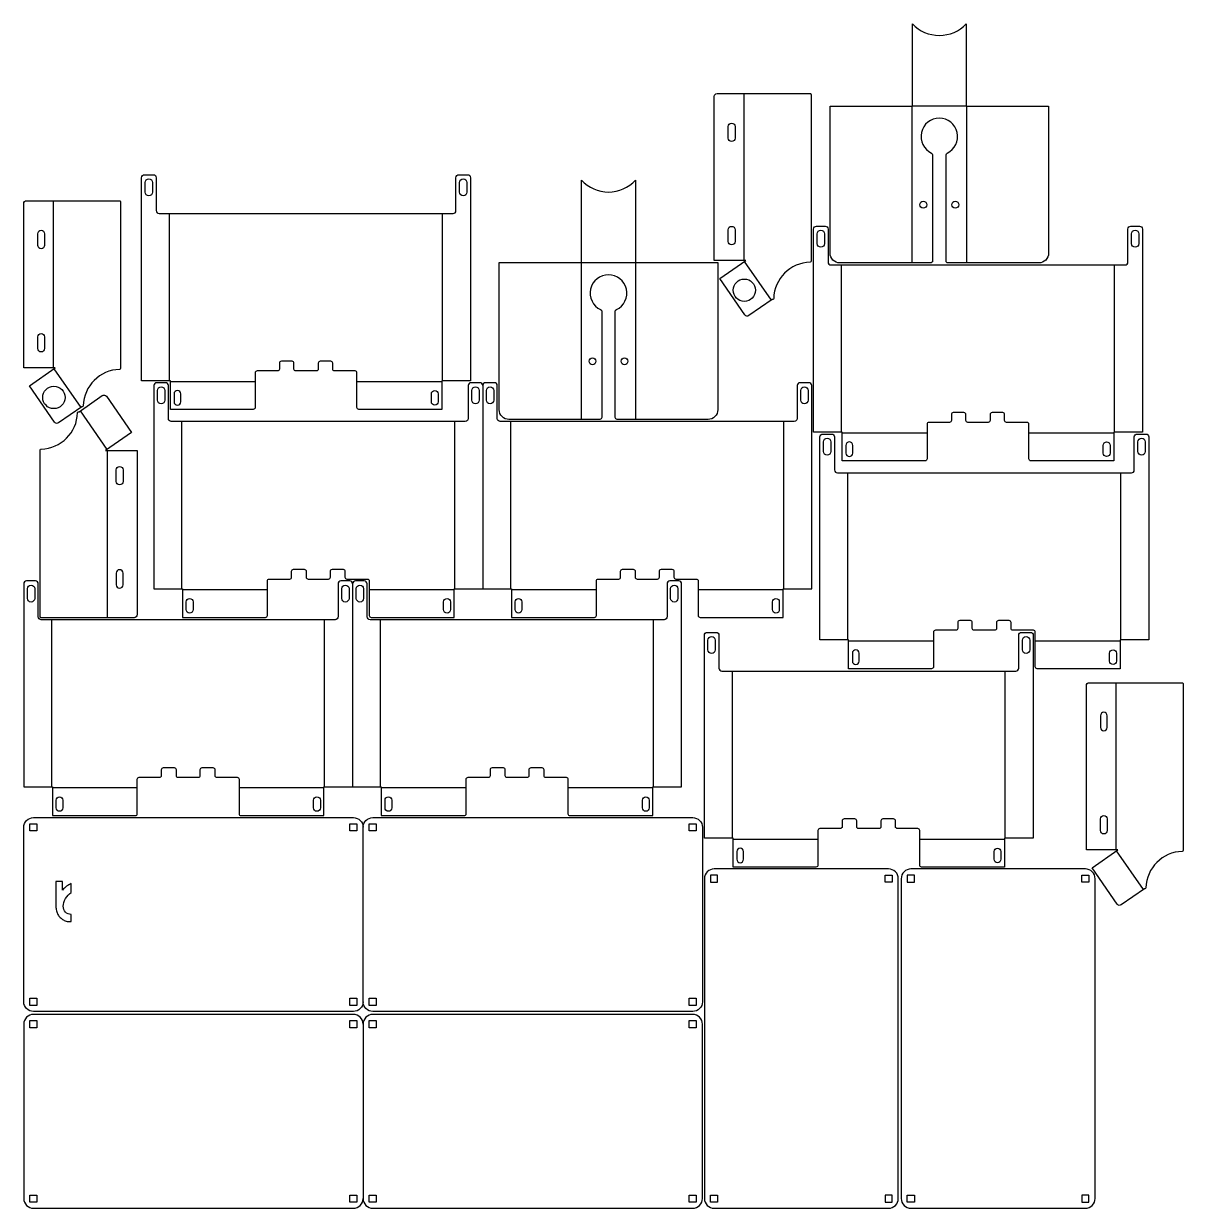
# Model space of a CAD drawing. Extents: x 1066 to 2262, y 2118 to 3340.
import ezdxf

# ---------------------------------------------------------------- set-up
doc = ezdxf.new("R2010")
doc.units = 0

# ---------------------------------------------------------------- blocks, each defined once
blk = doc.blocks.new('Part1727590067', base_point=(-119.9, -57.2))
at = {"layer": '1'}
for points in [[(-20, 171.5), (-20, -0.5, -0.406817), (-21, -1.5, 0.399459), (-58.5, -39, -0.406817), (-59.5, -40), (-60, -40), (-84, -56.6, -0.414214), (-88.2, -55.9), (-114.1, -18.4), (-87.4, 0.1), (-119.9, 0.1), (-119.9, 169.5, -0.414214), (-116.9, 172.5), (-21, 172.5, -0.414214)], [(-98.4, 138.5, 1), (-105.4, 138.5), (-105.4, 126.5, 1), (-98.4, 126.5)], [(-98.4, 32), (-98.4, 20, -1), (-105.4, 20), (-105.4, 32, -1)]]:
    blk.add_lwpolyline(points, format="xyb", close=True, dxfattribs=at)
at = {"layer": '2'}
for p, q in [((-89.1, 0.1), (-89.1, 172.5)), ((-61.1, -40.8), (-88.8, -0.9))]:
    blk.add_line(p, q, dxfattribs=at)
blk = doc.blocks.new('Part1985245242', base_point=(-169.6, -115.9))
at = {"layer": '1'}
for points in [[(169.6, 123.2), (169.6, -86.2), (140, -86.2), (140, -115.9), (54.5, -115.9, -0.414214), (52.5, -113.9), (52.5, -78.2, 0.414214), (50.5, -76.2), (29.5, -76.2, -0.414214), (27.5, -74.2), (27.5, -68.2, 0.414214), (25.5, -66.2), (14.5, -66.2, 0.414214), (12.5, -68.2), (12.5, -74.2, -0.414214), (10.5, -76.2), (-10.5, -76.2, -0.414214), (-12.5, -74.2), (-12.5, -68.2, 0.414214), (-14.5, -66.2), (-25.5, -66.2, 0.414214), (-27.5, -68.2), (-27.5, -74.2, -0.414214), (-29.5, -76.2), (-50.5, -76.2, 0.414214), (-52.5, -78.2), (-52.5, -113.9, -0.414214), (-54.5, -115.9), (-140, -115.9), (-140, -86.2), (-169.6, -86.2), (-169.6, 123.2, -0.414214), (-166.6, 126.2), (-157.6, 126.2, -0.414214), (-154.6, 123.2), (-154.6, 89.2, 0.414214), (-151.6, 86.2), (151.6, 86.2, 0.414214), (154.6, 89.2), (154.6, 123.2, -0.414214), (157.6, 126.2), (166.6, 126.2, -0.414214)], [(-158.4, 118.2), (-158.4, 108.2, -1), (-165.9, 108.2), (-165.9, 118.2, -1)], [(165.9, 118.2), (165.9, 108.2, -1), (158.4, 108.2), (158.4, 118.2, -1)], [(-129.2, -99.9, 1), (-136.2, -99.9), (-136.2, -107.9, 1), (-129.2, -107.9)], [(136.2, -99.9), (136.2, -107.9, -1), (129.2, -107.9), (129.2, -99.9, -1)]]:
    blk.add_lwpolyline(points, format="xyb", close=True, dxfattribs=at)
at = {"layer": '2'}
for p, q in [((-140.7, -86.2), (-140.7, 86.2)), ((140.7, -86.2), (140.7, 86.2)), ((-140, -87), (-52.5, -87)), ((52.5, -87), (140, -87))]:
    blk.add_line(p, q, dxfattribs=at)
blk = doc.blocks.new('CommonPart891102793', base_point=(2, 407))
at = {"layer": '1'}
blk.add_lwpolyline([(341.2, 646.1, 0.414214), (338.2, 649.1), (329.2, 649.1, 0.414214), (326.2, 646.1), (326.2, 612.1, -0.414214), (323.2, 609.1), (20, 609.1, -0.414214), (17, 612.1), (17, 646.1, 0.414214), (14, 649.1), (5, 649.1, 0.414214), (2, 646.1), (2, 436.6), (31.6, 436.6), (31.6, 407), (117.1, 407, 0.414214), (119.1, 409), (119.1, 444.6, -0.414214), (121.1, 446.6), (142.1, 446.6, 0.414214), (144.1, 448.6), (144.1, 454.6, -0.414214), (146.1, 456.6), (157.1, 456.6, -0.414214), (159.1, 454.6), (159.1, 448.6, 0.414214), (161.1, 446.6), (182.1, 446.6, 0.414214), (184.1, 448.6), (184.1, 454.6, -0.414214), (186.1, 456.6), (197.1, 456.6, -0.414214), (199.1, 454.6), (199.1, 448.6, 0.414214), (201.1, 446.6), (222.1, 446.6, -0.414214), (224.1, 444.6), (224.1, 409, 0.414214), (226.1, 407), (311.6, 407), (311.6, 436.6), (341.2, 436.6)], format="xyb", dxfattribs=at)
for points in [[(341.2, 646.1), (341.2, 436.6), (370.8, 436.6), (370.8, 407), (456.3, 407, 0.414214), (458.3, 409), (458.3, 444.6, -0.414214), (460.3, 446.6), (481.3, 446.6, 0.414214), (483.3, 448.6), (483.3, 454.6, -0.414214), (485.3, 456.6), (496.3, 456.6, -0.414214), (498.3, 454.6), (498.3, 448.6, 0.414214), (500.3, 446.6), (521.3, 446.6, 0.414214), (523.3, 448.6), (523.3, 454.6, -0.414214), (525.3, 456.6), (536.3, 456.6, -0.414214), (538.3, 454.6), (538.3, 448.6, 0.414214), (540.3, 446.6), (561.3, 446.6, -0.414214), (563.3, 444.6), (563.3, 409, 0.414214), (565.3, 407), (650.8, 407), (650.8, 436.6), (680.5, 436.6), (680.5, 646.1, 0.414214), (677.5, 649.1), (668.5, 649.1, 0.414214), (665.5, 646.1), (665.5, 612.1, -0.414214), (662.5, 609.1), (359.2, 609.1, -0.414214), (356.2, 612.1), (356.2, 646.1, 0.414214), (353.2, 649.1), (344.2, 649.1, 0.414214)], [(13.3, 641.1), (13.3, 631.1, -1), (5.8, 631.1), (5.8, 641.1, -1)], [(337.5, 641.1), (337.5, 631.1, -1), (330, 631.1), (330, 641.1, -1)], [(352.5, 641.1), (352.5, 631.1, -1), (345, 631.1), (345, 641.1, -1)], [(676.7, 641.1), (676.7, 631.1, -1), (669.2, 631.1), (669.2, 641.1, -1)], [(42.4, 423), (42.4, 415, -1), (35.4, 415), (35.4, 423, -1)], [(307.9, 423), (307.9, 415, -1), (300.9, 415), (300.9, 423, -1)], [(381.6, 423), (381.6, 415, -1), (374.6, 415), (374.6, 423, -1)], [(647.1, 423), (647.1, 415, -1), (640.1, 415), (640.1, 423, -1)]]:
    blk.add_lwpolyline(points, format="xyb", close=True, dxfattribs=at)
at = {"layer": '2'}
for p, q in [((30.9, 436.6), (30.9, 609.1)), ((312.3, 436.6), (312.3, 609.1)), ((370.1, 436.6), (370.1, 609.1)), ((651.5, 436.6), (651.5, 609.1)), ((31.6, 435.9), (119.1, 435.9)), ((224.1, 435.9), (311.6, 435.9)), ((370.8, 435.9), (458.3, 435.9)), ((563.3, 435.9), (650.8, 435.9))]:
    blk.add_line(p, q, dxfattribs=at)
blk = doc.blocks.new('Part1938913667', base_point=(-119.9, -57.2))
at = {"layer": '1'}
for points in [[(-20, 171.5), (-20, -0.5, -0.406817), (-21, -1.5, 0.399459), (-58.5, -39, -0.406817), (-59.5, -40), (-60, -40), (-84, -56.6, -0.414214), (-88.2, -55.9), (-114.1, -18.4), (-87.4, 0.1), (-119.9, 0.1), (-119.9, 169.5, -0.414214), (-116.9, 172.5), (-21, 172.5, -0.414214)], [(-98.4, 138.5, 1), (-105.4, 138.5), (-105.4, 126.5, 1), (-98.4, 126.5)], [(-98.4, 32), (-98.4, 20, -1), (-105.4, 20), (-105.4, 32, -1)]]:
    blk.add_lwpolyline(points, format="xyb", close=True, dxfattribs=at)
at = {"layer": '2'}
for p, q in [((-89.1, 0.1), (-89.1, 172.5)), ((-61.1, -40.8), (-88.8, -0.9))]:
    blk.add_line(p, q, dxfattribs=at)
blk = doc.blocks.new('CommonPart217595953', base_point=(136.2, 611.5))
at = {"layer": '1'}
blk.add_lwpolyline([(475.4, 850.6, 0.414214), (472.4, 853.6), (463.4, 853.6, 0.414214), (460.4, 850.6), (460.4, 816.6, -0.414214), (457.4, 813.6), (154.2, 813.6, -0.414214), (151.2, 816.6), (151.2, 850.6, 0.414214), (148.2, 853.6), (139.2, 853.6, 0.414214), (136.2, 850.6), (136.2, 641.1), (165.8, 641.1), (165.8, 611.5), (251.3, 611.5, 0.414214), (253.3, 613.5), (253.3, 649.1, -0.414214), (255.3, 651.1), (276.3, 651.1, 0.414214), (278.3, 653.1), (278.3, 659.1, -0.414214), (280.3, 661.1), (291.3, 661.1, -0.414214), (293.3, 659.1), (293.3, 653.1, 0.414214), (295.3, 651.1), (316.3, 651.1, 0.414214), (318.3, 653.1), (318.3, 659.1, -0.414214), (320.3, 661.1), (331.3, 661.1, -0.414214), (333.3, 659.1), (333.3, 653.1, 0.414214), (335.3, 651.1), (356.3, 651.1, -0.414214), (358.3, 649.1), (358.3, 613.5, 0.414214), (360.3, 611.5), (445.8, 611.5), (445.8, 641.1), (475.4, 641.1)], format="xyb", dxfattribs=at)
for points in [[(147.5, 845.6), (147.5, 835.6, -1), (140, 835.6), (140, 845.6, -1)], [(471.7, 845.6), (471.7, 835.6, -1), (464.2, 835.6), (464.2, 845.6, -1)], [(475.4, 850.6), (475.4, 641.1), (505.1, 641.1), (505.1, 611.5), (590.6, 611.5, 0.414214), (592.6, 613.5), (592.6, 649.1, -0.414214), (594.6, 651.1), (615.6, 651.1, 0.414214), (617.6, 653.1), (617.6, 659.1, -0.414214), (619.6, 661.1), (630.6, 661.1, -0.414214), (632.6, 659.1), (632.6, 653.1, 0.414214), (634.6, 651.1), (655.6, 651.1, 0.414214), (657.6, 653.1), (657.6, 659.1, -0.414214), (659.6, 661.1), (670.6, 661.1, -0.414214), (672.6, 659.1), (672.6, 653.1, 0.414214), (674.6, 651.1), (695.6, 651.1, -0.414214), (697.6, 649.1), (697.6, 613.5, 0.414214), (699.6, 611.5), (785.1, 611.5), (785.1, 641.1), (814.7, 641.1), (814.7, 850.6, 0.414214), (811.7, 853.6), (802.7, 853.6, 0.414214), (799.7, 850.6), (799.7, 816.6, -0.414214), (796.7, 813.6), (493.4, 813.6, -0.414214), (490.4, 816.6), (490.4, 850.6, 0.414214), (487.4, 853.6), (478.4, 853.6, 0.414214)], [(486.7, 845.6), (486.7, 835.6, -1), (479.2, 835.6), (479.2, 845.6, -1)], [(810.9, 845.6), (810.9, 835.6, -1), (803.4, 835.6), (803.4, 845.6, -1)], [(176.6, 627.5), (176.6, 619.5, -1), (169.6, 619.5), (169.6, 627.5, -1)], [(442.1, 627.5), (442.1, 619.5, -1), (435.1, 619.5), (435.1, 627.5, -1)], [(515.8, 627.5), (515.8, 619.5, -1), (508.8, 619.5), (508.8, 627.5, -1)], [(781.3, 627.5), (781.3, 619.5, -1), (774.3, 619.5), (774.3, 627.5, -1)]]:
    blk.add_lwpolyline(points, format="xyb", close=True, dxfattribs=at)
at = {"layer": '2'}
for p, q in [((165.1, 641.1), (165.1, 813.6)), ((446.5, 641.1), (446.5, 813.6)), ((504.4, 641.1), (504.4, 813.6)), ((785.8, 641.1), (785.8, 813.6)), ((165.8, 640.4), (253.3, 640.4)), ((358.3, 640.4), (445.8, 640.4)), ((505.1, 640.4), (592.6, 640.4)), ((697.6, 640.4), (785.1, 640.4))]:
    blk.add_line(p, q, dxfattribs=at)
blk = doc.blocks.new('Part861707559', base_point=(-169.6, -115.9))
at = {"layer": '1'}
for points in [[(169.6, 123.2), (169.6, -86.2), (140, -86.2), (140, -115.9), (54.5, -115.9, -0.414214), (52.5, -113.9), (52.5, -78.2, 0.414214), (50.5, -76.2), (29.5, -76.2, -0.414214), (27.5, -74.2), (27.5, -68.2, 0.414214), (25.5, -66.2), (14.5, -66.2, 0.414214), (12.5, -68.2), (12.5, -74.2, -0.414214), (10.5, -76.2), (-10.5, -76.2, -0.414214), (-12.5, -74.2), (-12.5, -68.2, 0.414214), (-14.5, -66.2), (-25.5, -66.2, 0.414214), (-27.5, -68.2), (-27.5, -74.2, -0.414214), (-29.5, -76.2), (-50.5, -76.2, 0.414214), (-52.5, -78.2), (-52.5, -113.9, -0.414214), (-54.5, -115.9), (-140, -115.9), (-140, -86.2), (-169.6, -86.2), (-169.6, 123.2, -0.414214), (-166.6, 126.2), (-157.6, 126.2, -0.414214), (-154.6, 123.2), (-154.6, 89.2, 0.414214), (-151.6, 86.2), (151.6, 86.2, 0.414214), (154.6, 89.2), (154.6, 123.2, -0.414214), (157.6, 126.2), (166.6, 126.2, -0.414214)], [(-158.4, 118.2), (-158.4, 108.2, -1), (-165.9, 108.2), (-165.9, 118.2, -1)], [(165.9, 118.2), (165.9, 108.2, -1), (158.4, 108.2), (158.4, 118.2, -1)], [(-129.2, -99.9, 1), (-136.2, -99.9), (-136.2, -107.9, 1), (-129.2, -107.9)], [(136.2, -99.9), (136.2, -107.9, -1), (129.2, -107.9), (129.2, -99.9, -1)]]:
    blk.add_lwpolyline(points, format="xyb", close=True, dxfattribs=at)
at = {"layer": '2'}
for p, q in [((-140.7, -86.2), (-140.7, 86.2)), ((140.7, -86.2), (140.7, 86.2)), ((-140, -87), (-52.5, -87)), ((52.5, -87), (140, -87))]:
    blk.add_line(p, q, dxfattribs=at)
blk = doc.blocks.new('Part1729327045', base_point=(-169.6, -115.9))
at = {"layer": '1'}
for points in [[(169.6, 123.2), (169.6, -86.2), (140, -86.2), (140, -115.9), (54.5, -115.9, -0.414214), (52.5, -113.9), (52.5, -78.2, 0.414214), (50.5, -76.2), (29.5, -76.2, -0.414214), (27.5, -74.2), (27.5, -68.2, 0.414214), (25.5, -66.2), (14.5, -66.2, 0.414214), (12.5, -68.2), (12.5, -74.2, -0.414214), (10.5, -76.2), (-10.5, -76.2, -0.414214), (-12.5, -74.2), (-12.5, -68.2, 0.414214), (-14.5, -66.2), (-25.5, -66.2, 0.414214), (-27.5, -68.2), (-27.5, -74.2, -0.414214), (-29.5, -76.2), (-50.5, -76.2, 0.414214), (-52.5, -78.2), (-52.5, -113.9, -0.414214), (-54.5, -115.9), (-140, -115.9), (-140, -86.2), (-169.6, -86.2), (-169.6, 123.2, -0.414214), (-166.6, 126.2), (-157.6, 126.2, -0.414214), (-154.6, 123.2), (-154.6, 89.2, 0.414214), (-151.6, 86.2), (151.6, 86.2, 0.414214), (154.6, 89.2), (154.6, 123.2, -0.414214), (157.6, 126.2), (166.6, 126.2, -0.414214)], [(-158.4, 118.2), (-158.4, 108.2, -1), (-165.9, 108.2), (-165.9, 118.2, -1)], [(165.9, 118.2), (165.9, 108.2, -1), (158.4, 108.2), (158.4, 118.2, -1)], [(-129.2, -99.9, 1), (-136.2, -99.9), (-136.2, -107.9, 1), (-129.2, -107.9)], [(136.2, -99.9), (136.2, -107.9, -1), (129.2, -107.9), (129.2, -99.9, -1)]]:
    blk.add_lwpolyline(points, format="xyb", close=True, dxfattribs=at)
at = {"layer": '2'}
for p, q in [((-140.7, -86.2), (-140.7, 86.2)), ((140.7, -86.2), (140.7, 86.2)), ((-140, -87), (-52.5, -87)), ((52.5, -87), (140, -87))]:
    blk.add_line(p, q, dxfattribs=at)
blk = doc.blocks.new('Part585200061', base_point=(-166.7, -112.7))
at = {"layer": '1'}
blk.add_lwpolyline([(-81.8, 112.7), (70, 112.7, -0.414214), (80, 102.7), (80, 9, -0.414214), (78, 7), (-31.5, 7, -0.28969), (-33.3, 8.1, 4.441518), (-33.3, -8.1, -0.28969), (-31.5, -7), (78, -7, -0.414214), (80, -9), (80, -102.7, -0.414214), (70, -112.7), (-81.8, -112.7), (-81.8, -27.8), (-166.7, -27.8, 0.43473), (-166.7, 27.8), (-81.8, 27.8)], format="xyb", close=True, dxfattribs=at)
for centre in [(20, 16.5), (20, -16.5)]:
    blk.add_circle(centre, 3.5, dxfattribs=at)
at = {"layer": '2'}
for p, q in [((-81.9, -27.8), (-81.9, 27.8)), ((-81.8, 27.9), (80, 27.9)), ((80, -27.9), (-81.8, -27.9))]:
    blk.add_line(p, q, dxfattribs=at)
blk = doc.blocks.new('Part863785971', base_point=(-99.9, -57.2))
at = {"layer": '1'}
for points in [[(0, 171.5), (0, -0.5, -0.406817), (-1, -1.5, 0.399459), (-38.5, -39, -0.406817), (-39.5, -40), (-40, -40), (-64, -56.6, -0.414214), (-68.2, -55.9), (-94.1, -18.4), (-67.4, 0.1), (-99.9, 0.1), (-99.9, 169.5, -0.414214), (-96.9, 172.5), (-1, 172.5, -0.414214)], [(-78.4, 138.5), (-78.4, 126.5, -1), (-85.4, 126.5), (-85.4, 138.5, -1)], [(-78.4, 32), (-78.4, 20, -1), (-85.4, 20), (-85.4, 32, -1)]]:
    blk.add_lwpolyline(points, format="xyb", close=True, dxfattribs=at)
blk.add_circle((-68.8, -30.4), 11.5, dxfattribs=at)
at = {"layer": '2'}
for p, q in [((-69.1, 0.1), (-69.1, 172.5)), ((-68.8, -0.9), (-41.1, -40.8))]:
    blk.add_line(p, q, dxfattribs=at)
blk = doc.blocks.new('Part796859480', base_point=(-166.7, -112.7))
at = {"layer": '1'}
blk.add_lwpolyline([(-81.8, 112.7), (70, 112.7, -0.414214), (80, 102.7), (80, 9, -0.414214), (78, 7), (-31.5, 7, -0.28969), (-33.3, 8.1, 4.441518), (-33.3, -8.1, -0.28969), (-31.5, -7), (78, -7, -0.414214), (80, -9), (80, -102.7, -0.414214), (70, -112.7), (-81.8, -112.7), (-81.8, -27.8), (-166.7, -27.8, 0.43473), (-166.7, 27.8), (-81.8, 27.8)], format="xyb", close=True, dxfattribs=at)
for centre in [(20, 16.5), (20, -16.5)]:
    blk.add_circle(centre, 3.5, dxfattribs=at)
at = {"layer": '2'}
for p, q in [((-81.9, -27.8), (-81.9, 27.8)), ((-81.8, 27.9), (80, 27.9)), ((80, -27.9), (-81.8, -27.9))]:
    blk.add_line(p, q, dxfattribs=at)
blk = doc.blocks.new('Part926107358', base_point=(-169.6, -115.9))
at = {"layer": '1'}
for points in [[(169.6, 123.2), (169.6, -86.2), (140, -86.2), (140, -115.9), (54.5, -115.9, -0.414214), (52.5, -113.9), (52.5, -78.2, 0.414214), (50.5, -76.2), (29.5, -76.2, -0.414214), (27.5, -74.2), (27.5, -68.2, 0.414214), (25.5, -66.2), (14.5, -66.2, 0.414214), (12.5, -68.2), (12.5, -74.2, -0.414214), (10.5, -76.2), (-10.5, -76.2, -0.414214), (-12.5, -74.2), (-12.5, -68.2, 0.414214), (-14.5, -66.2), (-25.5, -66.2, 0.414214), (-27.5, -68.2), (-27.5, -74.2, -0.414214), (-29.5, -76.2), (-50.5, -76.2, 0.414214), (-52.5, -78.2), (-52.5, -113.9, -0.414214), (-54.5, -115.9), (-140, -115.9), (-140, -86.2), (-169.6, -86.2), (-169.6, 123.2, -0.414214), (-166.6, 126.2), (-157.6, 126.2, -0.414214), (-154.6, 123.2), (-154.6, 89.2, 0.414214), (-151.6, 86.2), (151.6, 86.2, 0.414214), (154.6, 89.2), (154.6, 123.2, -0.414214), (157.6, 126.2), (166.6, 126.2, -0.414214)], [(-158.4, 118.2), (-158.4, 108.2, -1), (-165.9, 108.2), (-165.9, 118.2, -1)], [(165.9, 118.2), (165.9, 108.2, -1), (158.4, 108.2), (158.4, 118.2, -1)], [(-129.2, -99.9, 1), (-136.2, -99.9), (-136.2, -107.9, 1), (-129.2, -107.9)], [(136.2, -99.9), (136.2, -107.9, -1), (129.2, -107.9), (129.2, -99.9, -1)]]:
    blk.add_lwpolyline(points, format="xyb", close=True, dxfattribs=at)
at = {"layer": '2'}
for p, q in [((-140.7, -86.2), (-140.7, 86.2)), ((140.7, -86.2), (140.7, 86.2)), ((-140, -87), (-52.5, -87)), ((52.5, -87), (140, -87))]:
    blk.add_line(p, q, dxfattribs=at)
blk = doc.blocks.new('Part883143062', base_point=(-99.9, -57.2))
at = {"layer": '1'}
for points in [[(0, 171.5), (0, -0.5, -0.406817), (-1, -1.5, 0.399459), (-38.5, -39, -0.406817), (-39.5, -40), (-40, -40), (-64, -56.6, -0.414214), (-68.2, -55.9), (-94.1, -18.4), (-67.4, 0.1), (-99.9, 0.1), (-99.9, 169.5, -0.414214), (-96.9, 172.5), (-1, 172.5, -0.414214)], [(-78.4, 138.5), (-78.4, 126.5, -1), (-85.4, 126.5), (-85.4, 138.5, -1)], [(-78.4, 32), (-78.4, 20, -1), (-85.4, 20), (-85.4, 32, -1)]]:
    blk.add_lwpolyline(points, format="xyb", close=True, dxfattribs=at)
blk.add_circle((-68.8, -30.4), 11.5, dxfattribs=at)
at = {"layer": '2'}
for p, q in [((-69.1, 0.1), (-69.1, 172.5)), ((-68.8, -0.9), (-41.1, -40.8))]:
    blk.add_line(p, q, dxfattribs=at)

msp = doc.modelspace()

# ---------------------------------------------------------------- linework, layer by layer
at = {"layer": '1'}
for points in [[(1416.4, 2331.5, -0.414214), (1406.4, 2321.5), (1076.4, 2321.5, -0.414214), (1066.4, 2331.5), (1066.4, 2511.5, -0.414214), (1076.4, 2521.5), (1406.4, 2521.5, -0.414214), (1416.4, 2511.5)], [(1416.4, 2308.5, 0.414214), (1406.4, 2318.5), (1076.4, 2318.5, 0.414214), (1066.4, 2308.5), (1066.4, 2128.5, 0.414214), (1076.4, 2118.5), (1406.4, 2118.5, 0.414214), (1416.4, 2128.5)]]:
    msp.add_lwpolyline(points, format="xyb", dxfattribs=at)
for points in [[(1416.4, 2511.5, -0.414214), (1426.4, 2521.5), (1756.4, 2521.5, -0.414214), (1766.4, 2511.5), (1766.4, 2331.5, -0.414214), (1756.4, 2321.5), (1426.4, 2321.5, -0.414214), (1416.4, 2331.5)], [(1958.4, 2118.5, 0.414214), (1968.4, 2128.5), (1968.4, 2458.5, 0.414214), (1958.4, 2468.5), (1778.4, 2468.5, 0.414214), (1768.4, 2458.5), (1768.4, 2128.5, 0.414214), (1778.4, 2118.5)], [(1981.4, 2468.5, 0.414214), (1971.4, 2458.5), (1971.4, 2128.5, 0.414214), (1981.4, 2118.5), (2161.4, 2118.5, 0.414214), (2171.4, 2128.5), (2171.4, 2458.5, 0.414214), (2161.4, 2468.5)], [(1416.4, 2308.5), (1416.4, 2128.5, 0.414214), (1426.4, 2118.5), (1756.4, 2118.5, 0.414214), (1766.4, 2128.5), (1766.4, 2308.5, 0.414214), (1756.4, 2318.5), (1426.4, 2318.5, 0.414214)]]:
    msp.add_lwpolyline(points, format="xyb", close=True, dxfattribs=at)
for points in [[(1072.7, 2507.8), (1072.7, 2515.1), (1080, 2515.1), (1080, 2507.8)], [(1402.7, 2507.8), (1402.7, 2515.1), (1410, 2515.1), (1410, 2507.8)], [(1422.7, 2507.8), (1422.7, 2515.1), (1430, 2515.1), (1430, 2507.8)], [(1752.7, 2507.8), (1752.7, 2515.1), (1760, 2515.1), (1760, 2507.8)], [(1782, 2454.8), (1782, 2462.1), (1774.7, 2462.1), (1774.7, 2454.8)], [(1962, 2454.8), (1954.7, 2454.8), (1954.7, 2462.1), (1962, 2462.1)], [(1977.7, 2462.1), (1977.7, 2454.8), (1985, 2454.8), (1985, 2462.1)], [(2157.7, 2462.1), (2165, 2462.1), (2165, 2454.8), (2157.7, 2454.8)], [(1072.7, 2327.8), (1072.7, 2335.1), (1080, 2335.1), (1080, 2327.8)], [(1402.7, 2327.8), (1402.7, 2335.1), (1410, 2335.1), (1410, 2327.8)], [(1422.7, 2327.8), (1422.7, 2335.1), (1430, 2335.1), (1430, 2327.8)], [(1752.7, 2327.8), (1752.7, 2335.1), (1760, 2335.1), (1760, 2327.8)], [(1080, 2312.1), (1080, 2304.8), (1072.7, 2304.8), (1072.7, 2312.1)], [(1410, 2312.1), (1410, 2304.8), (1402.7, 2304.8), (1402.7, 2312.1)], [(1430, 2312.1), (1430, 2304.8), (1422.7, 2304.8), (1422.7, 2312.1)], [(1760, 2312.1), (1760, 2304.8), (1752.7, 2304.8), (1752.7, 2312.1)], [(1080, 2132.1), (1080, 2124.8), (1072.7, 2124.8), (1072.7, 2132.1)], [(1410, 2132.1), (1410, 2124.8), (1402.7, 2124.8), (1402.7, 2132.1)], [(1430, 2132.1), (1430, 2124.8), (1422.7, 2124.8), (1422.7, 2132.1)], [(1760, 2132.1), (1760, 2124.8), (1752.7, 2124.8), (1752.7, 2132.1)], [(1782, 2124.8), (1774.7, 2124.8), (1774.7, 2132.1), (1782, 2132.1)], [(1962, 2124.8), (1962, 2132.1), (1954.7, 2132.1), (1954.7, 2124.8)], [(1977.7, 2132.1), (1985, 2132.1), (1985, 2124.8), (1977.7, 2124.8)], [(2157.7, 2132.1), (2157.7, 2124.8), (2165, 2124.8), (2165, 2132.1)]]:
    msp.add_lwpolyline(points, close=True, dxfattribs=at)
msp.add_open_spline([(1099.6, 2429.9), (1099.6, 2438.5), (1099.6, 2447.1), (1099.6, 2455.6), (1099.6, 2455.6), (1101.9, 2455.6), (1104.1, 2455.6), (1106.4, 2455.6), (1106.4, 2455.6), (1106.4, 2452.7), (1106.4, 2449.8), (1106.4, 2446.8), (1106.4, 2446.8), (1107.7, 2448.3), (1109, 2449.5), (1110.6, 2450.7), (1110.6, 2450.7), (1112.1, 2451.8), (1113.7, 2452.8), (1115.4, 2453.5), (1115.4, 2453.5), (1115.4, 2450.4), (1115.4, 2447.3), (1115.4, 2444.2), (1115.4, 2444.2), (1113, 2442.6), (1110.9, 2440.4), (1109.5, 2437.9), (1109.5, 2437.9), (1107.9, 2435.3), (1107.2, 2432.5), (1107.2, 2430.1), (1107.2, 2430.1), (1107.2, 2427.6), (1108.1, 2425.5), (1109.4, 2424), (1109.4, 2424), (1110.9, 2422.5), (1113, 2421.6), (1115.4, 2421.6), (1115.4, 2421.6), (1115.4, 2419.1), (1115.4, 2416.7), (1115.4, 2414.2), (1115.4, 2414.2), (1114.7, 2414.2), (1114, 2414.2), (1113.3, 2414.2), (1113.3, 2414.2), (1112.6, 2414.3), (1111.9, 2414.4), (1111.2, 2414.5), (1111.2, 2414.5), (1110.5, 2414.7), (1109.8, 2414.9), (1109.2, 2415.1), (1109.2, 2415.1), (1108.5, 2415.3), (1107.9, 2415.6), (1107.3, 2415.9), (1107.3, 2415.9), (1106.7, 2416.2), (1106.2, 2416.6), (1105.6, 2417), (1105.6, 2417), (1105.1, 2417.4), (1104.6, 2417.8), (1104.1, 2418.3), (1104.1, 2418.3), (1103.6, 2418.8), (1103.2, 2419.3), (1102.7, 2419.8), (1102.7, 2419.8), (1102.4, 2420.4), (1102, 2420.9), (1101.6, 2421.5), (1101.6, 2421.5), (1101.3, 2422.2), (1101, 2422.8), (1100.8, 2423.4), (1100.8, 2423.4), (1100.5, 2424.1), (1100.3, 2424.8), (1100.1, 2425.5), (1100.1, 2425.5), (1100, 2426.2), (1099.9, 2426.9), (1099.7, 2427.7), (1099.7, 2427.7), (1099.7, 2428.4), (1099.6, 2429.2), (1099.6, 2429.9)], degree=3, knots=[0, 0, 0, 0, 0.043478, 0.043478, 0.043478, 0.043478, 0.086957, 0.086957, 0.086957, 0.086957, 0.130435, 0.130435, 0.130435, 0.130435, 0.173913, 0.173913, 0.173913, 0.173913, 0.217391, 0.217391, 0.217391, 0.217391, 0.26087, 0.26087, 0.26087, 0.26087, 0.304348, 0.304348, 0.304348, 0.304348, 0.347826, 0.347826, 0.347826, 0.347826, 0.391304, 0.391304, 0.391304, 0.391304, 0.434783, 0.434783, 0.434783, 0.434783, 0.478261, 0.478261, 0.478261, 0.478261, 0.521739, 0.521739, 0.521739, 0.521739, 0.565217, 0.565217, 0.565217, 0.565217, 0.608696, 0.608696, 0.608696, 0.608696, 0.652174, 0.652174, 0.652174, 0.652174, 0.695652, 0.695652, 0.695652, 0.695652, 0.73913, 0.73913, 0.73913, 0.73913, 0.782609, 0.782609, 0.782609, 0.782609, 0.826087, 0.826087, 0.826087, 0.826087, 0.869565, 0.869565, 0.869565, 0.869565, 0.913043, 0.913043, 0.913043, 0.913043, 0.956522, 0.956522, 0.956522, 0.956522, 1, 1, 1, 1], dxfattribs=at)

# ---------------------------------------------------------------- block references
for name, p, rotation in [('Part585200061', (1898, 3340.4), 269.999999977959), ('Part796859480', (1556.8, 3178.9), 269.999999977959), ('Part1938913667', (1183.3, 2957.4), 180)]:
    msp.add_blockref(name, p, dxfattribs=dict(at, rotation=rotation))
for name, p in [('Part863785971', (1778.5, 3038.7)), ('Part926107358', (1188, 2942.5)), ('Part883143062', (1066.4, 2928.1)), ('Part1729327045', (1881, 2889.5)), ('CommonPart217595953', (1200.6, 2728)), ('Part861707559', (1887.6, 2675)), ('CommonPart891102793', (1066.4, 2523.5)), ('Part1985245242', (1768.4, 2470.5)), ('Part1727590067', (2162.4, 2430.9))]:
    msp.add_blockref(name, p, dxfattribs=at)

doc.saveas('drawing.dxf')
